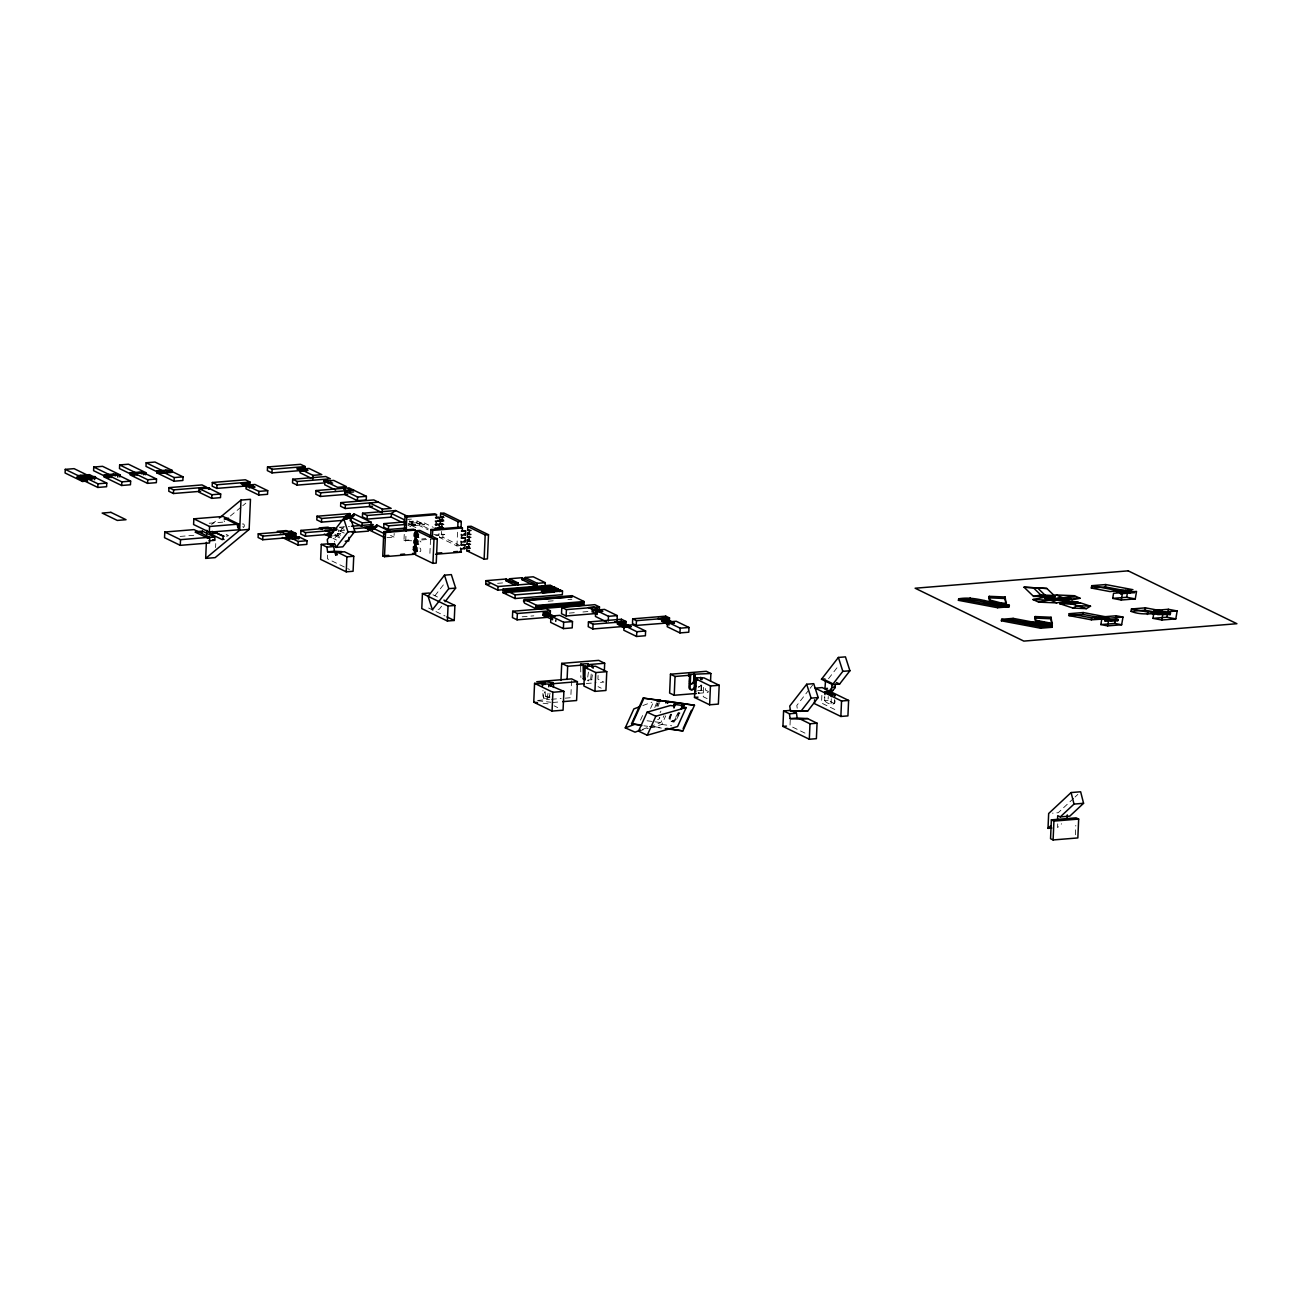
<?xml version="1.0" encoding="UTF-8"?>
<svg xmlns="http://www.w3.org/2000/svg" width="1302" height="1302" viewBox="0 0 1302 1302"><rect width="100%" height="100%" fill="white"/><g stroke="black" fill="none" stroke-linecap="round" stroke-linejoin="round"><path stroke-width="0.75" stroke-dasharray="5 3.75" d="M215.579 547.589L215.758 543.585M327.648 555.059L327.486 558.802L349.441 569.479M338.536 531.753L338.618 529.947M344.216 533.104L339.594 530.858L339.741 527.212L349.473 526.431M333.637 535.773L340.701 535.203L340.782 533.381L337.251 533.674M386.971 537.645L394.018 537.075L394.18 533.446M411.66 540.769L403.978 540.411L404.238 534.357M405.719 541.258L406.061 533.185M415.891 527.587L410.683 525.048L410.765 523.241L415.387 525.487L415.468 523.664L428.195 529.865M407.982 524.283L424.289 522.948L424.208 524.771L419.57 522.509L408.063 523.453L412.701 525.699L412.62 527.522L407.998 525.276M409.316 522.899L412.832 522.623L412.994 518.993L407.705 519.417M416.965 520.914L416.884 522.737L421.522 524.983L421.588 523.176L416.965 520.914L409.186 521.549M428.179 528.547L419.488 524.332L419.57 522.509M430.506 539.614L429.888 553.741L431.304 554.424M435.617 535.366L438.92 535.106L439.067 531.639M459.004 545.782L456.937 545.945L439.571 537.498L439.718 534.048L444.763 534.617L439.718 534.048M441.459 534.894L441.606 531.428M460.241 545.684L442.875 537.238L443.022 533.771M456.937 545.945L457.637 529.816M571.545 680.767L570.797 697.709L563.05 698.344M598.074 675.429L597.911 679.188L603.868 682.085L598.025 682.573M701.208 685.275L701.013 689.848A3.011 2.571 -64.1 0 1 698.214 692.99L698.621 693.006M701.729 684.933L701.485 690.272A2.637 2.262 -64.1 0 1 698.197 692.908M703.65 687.326L703.243 696.733L708.272 699.19M708.516 691.606L705.456 690.109L705.619 686.349M790.233 720.039L789.988 725.832L807.582 734.393M821.871 695.317L821.546 703.047L837.381 710.746M834.826 700.232C837.105 708.174 820.862 702.673 824.605 696.879M824.654 700.622L824.817 696.814M834.68 703.666L828.072 700.346L828.235 696.537M831.05 703.731L831.294 698.295M834.468 703.454L834.631 699.646M1057.729 823.857L1057.566 827.584L1061.651 823.759M1075.371 834.794L1075.794 825.37M588.423 672.141L587.593 678.017M591.206 674.029L590.766 678.261A2.36 2.018 -64.1 0 1 588.585 680.572L587.528 680.653M592.377 674.875L591.547 680.116L588.016 680.832M548.028 693.282L547.133 698.393L543.569 698.409L542.495 690.288M550.046 693.12L549.428 696.798A2.36 2.197 54.6 0 1 547.1 698.686L545.261 698.474A2.36 2.197 54.6 0 1 543.097 696.082L542.967 690.353M549.721 696C548.598 699.044 541.762 695.805 544.757 691.769M824.443 700.395L828.072 700.346M654.808 707.604L656.664 702.657M656.566 705.912L657.608 703.096M656.957 706.384L658.259 702.901M658.047 706.433L659.365 702.917M670.449 714.163L669.163 717.63A2.36 2.36 0 0 0 670.4 720.592L672.141 721.389A2.36 2.36 0 0 0 675.201 720.364L679.172 712.943M670.904 714.261L669.586 719.013L673.752 721.243L679.123 712.389M671.197 714.18L669.733 718.118A2.36 2.36 0 0 0 670.953 721.08M671.506 714.652L670.042 718.737L670.986 720.348M640.503 720.104L643.627 713.203M650.544 708.434L652.888 703.259M649.779 726.695L660.846 722.577L663.971 715.677M650.186 727.802L661.823 724.465L665.729 715.84M660.081 712.731L660.928 711.152M659.17 718.037L659.496 717.435M659.87 717.744L659.544 718.33A2.36 2.36 0 0 1 657.543 719.567M678.196 712.601L674.094 720.185L672.174 720.657M678.912 714.977L675.754 720.852A2.36 2.36 0 0 1 672.711 721.878L670.953 721.08M679.432 714.001L679.986 712.975M343.484 526.968L334.109 539.061L334.565 542.185M434.933 595.763L444.308 583.67M441.59 606.211L439.246 609.238L435.812 609.515M808.9 689.897L796.808 705.472L797.28 708.711M810.104 688.335L813.734 683.664M828.544 678.668L838.211 666.217M1073.629 798.321L1058.217 812.725L1052.472 813.18M1075.045 797.019L1077.844 794.399M211.624 524.446L217.808 519.319M230.373 515.983L241.195 506.999M242.742 505.729L245.834 503.158M642.862 705.554L651.863 702.201M642.407 729.429L647.94 727.379M638.533 731.122L648.233 728.355M548.419 697.156L549.688 697.058M209.199 523.258L222.837 522.135M242.367 523.99C245.004 522.802 244.955 528.4 242.644 527.229M180.132 536.424L193.77 535.317M226.255 536.098L227.931 535.968M339.594 530.858L345.648 530.353M410.683 525.048L419.488 524.332M412.701 525.699L424.208 524.771M433.875 534.52L438.92 535.106M403.978 540.411L411.904 539.76M421.832 538.947L425.787 538.621M439.571 537.498L442.875 537.238M421.588 539.956L433.485 538.979M497.592 583.329L505.485 582.694M548.191 601.231L554.115 600.743M567.916 599.62L571.855 599.294M522.167 616.79L533.82 615.83M569.283 613.079L575.126 612.607M582.905 611.973L588.732 611.484M588.162 679.986L592.052 679.677M586.323 683.517L596.072 682.72M537.872 700.395L549.493 699.434M551.43 699.288L561.113 698.49M552.732 702.462L560.69 701.811M697.498 690.76L705.456 690.109M698.442 693.299L708.109 692.501M546.222 698.8L547.491 698.702M588.488 680.865L587.544 680.197M537.807 700.769L550.86 702.25M543.08 703.243L550.534 704.089M647.061 720.771L652.969 721.552M654.939 721.796L660.846 722.577M661.823 724.465L671.669 725.767M654.987 726.841L660.83 727.606M643.839 725.784L647.745 726.304M649.698 726.565L661.4 728.095M243.474 527.164L242.725 526.789M424.289 522.948L433.371 527.375M409.365 520.93L412.832 522.623M419.911 541.014L420.334 541.225A1.774 0.814 85.3 0 1 420.904 542.023M419.879 548.061L420.041 548.142A1.774 0.814 85.3 0 1 420.79 550.274A1.774 0.814 85.3 0 1 419.879 551.609M390.551 535.382L394.018 537.075M339.741 527.212L344.379 529.475M337.609 533.69L340.701 535.203M334.826 534.194L340.034 536.733M335.216 535.675L340.082 538.052M332.97 538.296L336.437 539.988M432.948 594.786L438.432 597.455M598.041 686.642L601.198 688.188M428.635 608.018L434.119 610.671M435.958 611.566L445.105 616.009M226.157 534.39L228.42 535.496M554.115 705.83L557.695 707.572M224.562 521.711L224.074 520.751M545.229 691.753L545.294 694.454A2.36 2.197 54.6 0 0 547.442 696.847L549.281 697.058A2.36 2.197 54.6 0 0 550.095 696.993M580.676 666.933L580.855 676.78A2.36 2.018 -64.1 0 0 581.001 677.561M700.802 685.064A2.637 2.262 -64.1 0 1 698.263 687.114A3.011 2.571 -64.1 0 0 700.085 685.291"/><path stroke-width="1.5" d="M243.1 483.514L244.646 484.23L243.36 484.36M248.975 486.378L245.492 484.507L242.693 484.67L244.418 483.921M251.384 486.655L253.06 486.004L254.932 487.176M252.93 487.404L254.59 486.753M325.874 480.405L326.948 480.259M327.567 481.219L328.641 481.073M328.12 483.465L329.194 483.319M329.959 482.391L331.034 482.293M330.382 482.586L331.457 482.505M331.587 483.172L332.661 483.091M1022.949 622.812L1034.13 625.22L1041.405 624.635M1029.475 622.372L1041.128 624.7M1035.057 624.927C1008.985 622.144 1034.667 620.436 1041.421 624.309M1038.133 621.575L1050.128 623.935M1043.83 624.293L1036.148 621.672M1050.275 623.804L1038.345 621.347M224.025 539.549C221.242 538.702 224.741 535.627 222.365 539.679L210.208 533.755L209.541 531.834M1065.687 603.233L1067.201 603.038A4.199 0.976 2.5 0 1 1069.333 602.924L1078.284 603.2L1078.316 602.305L1068.34 601.996A6.005 1.4 2.5 0 0 1065.394 602.142L1063.457 602.419M85.997 476.923L86.811 474.856L74.068 468.655L65.263 469.371L65.1 473L82.465 481.447L87.755 481.024M85.786 478.827L80.496 479.25L77.176 477.639L77.225 476.434L89.35 475.848L89.399 474.644L77.99 475.572L65.263 469.371M89.35 475.848L77.941 476.776L77.99 475.572M80.496 479.25L80.545 478.046L95.469 476.825L95.42 478.029L94.9 476.548L82.563 477.557L82.514 478.762L89.561 478.192M82.465 481.447L82.514 480.243L86.046 479.95M86.746 480.292L83.23 480.584L83.279 479.38L80.545 478.046M86.03 478.469L86.078 477.264L86.616 478.762M88.585 476.711L88.634 475.507M89.301 478.534L89.35 477.329L92.1 478.664L91.335 479.527M91.319 478.046L91.384 476.841L94.688 478.452L94.639 479.657M119.833 476.955L119.93 474.774L102.565 466.328L93.744 467.044L93.598 470.673L104.502 475.995M89.399 474.644L106.764 483.091L106.601 486.72L97.796 487.436L97.959 483.807L80.594 475.36L79.78 477.427L82.514 478.762M117.782 477.118L117.88 474.937L130.623 481.138L130.46 484.767L121.639 485.483L104.274 477.037L104.372 474.856L115.227 473.977L117.375 475.767M119.93 474.774L109.075 475.669L108.977 477.834L104.372 474.856M108.554 476.483L106.422 474.693M111.012 477.671L111.109 475.49L93.744 467.044M115.325 475.93L113.193 474.14M143.692 474.774L143.79 472.838L156.517 479.022L156.354 482.651L147.549 483.368L130.184 474.921L130.265 472.854L141.121 471.959L145.743 474.742L145.824 472.659L128.459 464.212L119.654 464.944L119.491 468.574L130.412 473.879M121.639 485.483L121.802 481.854L109.075 475.669M132.234 474.628L132.316 472.675L135.392 474.53M145.824 472.659L134.969 473.554L134.871 475.637L130.265 472.854M136.922 475.458L137.019 473.391L119.654 464.944M139.07 472.512L142.162 473.977M146.166 462.78L146.003 466.409L158.746 472.593L158.828 470.787L163.45 473.033L163.531 471.226L146.166 462.78L154.987 462.047L172.336 470.494L172.271 472.317L161.399 473.196L156.777 470.95L156.696 472.772L174.061 481.203L182.866 480.487L183.029 476.857L170.302 470.673L170.22 472.48L165.582 470.234M147.549 483.368L147.696 479.738L134.969 473.554M161.399 473.196L161.481 471.389L172.336 470.494M164.784 532.013L164.54 537.693L180.262 545.343L209.508 542.967L209.752 537.27L194.031 529.621L164.784 532.013L180.522 539.663L209.752 537.27M168.951 487.632L173.589 489.877L206.644 487.176L202.005 484.93L168.951 487.632L168.788 491.261L173.426 493.507L200.638 491.293M173.426 493.507L173.589 489.877M174.061 481.203L174.224 477.574L161.481 471.389M180.262 545.343L180.522 539.663M193.852 518.831L193.591 524.527L209.329 532.176L238.559 529.8L238.803 524.104L223.081 516.455L193.852 518.831L209.573 526.48L238.803 524.104M209.069 489.227L209.703 488.38L208.548 487.827L199.125 488.543L198.962 492.172L211.705 498.357L220.51 497.641L220.673 494.011L207.946 487.811M202.363 489.666L201.24 488.413L209.703 488.38M208.483 489.194L208.548 487.827M219.354 518.033L240.984 500.082L250.472 499.317L249.154 529.409L215.139 557.63L205.667 558.395L206.367 542.348M206.725 534.325L206.888 530.305M209.329 532.176L209.573 526.48M249.87 485.695L250.017 482.065L245.394 479.803L212.34 482.505L212.177 486.134L216.816 488.396L247.917 485.858M211.705 498.357L211.868 494.727L199.125 488.543M216.816 488.396L216.962 484.767L212.34 482.505M205.667 558.395L239.682 530.191L240.984 500.082M246.159 485.19L246.013 488.82L258.74 495.02L267.545 494.304L267.707 490.675L254.98 484.474L246.159 485.19L258.903 491.391L267.707 490.675M258.74 495.02L258.903 491.391M286.163 535.529L295.863 535.236L295.945 533.429L291.306 531.167L258.252 533.869L258.105 537.498L262.727 539.744L286.961 537.775L286.245 533.706L286.245 537.514L289.093 538.898L298.793 538.621L298.874 536.798L289.174 537.091L289.093 538.898M262.727 539.744L262.89 536.115L258.252 533.869M305.042 470.185L305.205 466.555L300.567 464.309L267.528 466.995L267.366 470.624L271.988 472.886L301.153 470.51M271.988 472.886L272.151 469.257L267.528 466.995M283.38 532.323L283.299 534.145L291.225 532.99L295.863 535.236M292.69 479.234L297.312 481.496L330.366 478.794L325.728 476.548L292.69 479.234L292.527 482.863L297.149 485.125L324.377 482.896M291.225 532.99L291.306 531.167M298.793 538.621L294.171 536.359L294.252 534.552L286.326 535.692M297.149 485.125L297.312 481.496M300.257 469.159L313.001 475.36L321.806 474.628L309.079 468.443L300.257 469.159L300.095 472.789L311.015 478.094M298.874 536.798L306.995 540.753L306.833 544.382L298.028 545.099L298.174 541.469L289.174 537.091M300.925 530.386L300.778 534.015L305.4 536.261L329.65 534.292L329.715 532.469L325.093 530.223L333.898 529.507L333.979 527.684L300.925 530.386L305.563 532.632L336.665 530.093M305.4 536.261L305.563 532.632M312.838 478.99L313.001 475.36M366.383 496.322L357.578 497.038L344.835 490.838L344.688 494.467L357.415 500.668L366.236 499.952L366.383 496.322L349.017 487.876L315.979 490.561L315.816 494.207L320.438 496.453L347.667 494.223M344.558 517.919L349.668 515.12L344.558 517.919L349.733 513.574L316.972 516.243L316.809 519.872L321.448 522.118L343.386 520.328M320.438 496.453L320.601 492.823L315.979 490.561M321.448 522.118L321.61 518.489L316.972 516.243M321.285 544.366L320.634 559.372L346.234 571.822L353.086 571.269L353.737 556.263L344.509 551.771L337.657 552.325L335.672 554.88L334.809 552.178L327.616 551.82L326.932 547.117L321.285 544.366L328.137 543.813L333.784 546.547L334.468 551.267L341.661 551.625L334.809 552.178M324.865 481.122L337.592 487.322L346.413 486.606L333.686 480.405L324.865 481.122L324.703 484.751L335.623 490.073M382.365 509.098L382.202 512.728L369.475 506.527L369.622 502.897L382.365 509.098L391.17 508.382L373.804 499.935L340.766 502.621L340.603 506.25L345.225 508.512L372.453 506.283M345.225 508.512L345.388 504.883L340.766 502.621M346.234 571.822L346.885 556.817L337.657 552.325M348.887 537.335L348.741 540.965L345.209 541.241M357.415 500.668L357.578 497.038M370.907 525.78L371.07 522.151L354.404 514.046L350.222 517.024L362.249 522.867L362.086 526.496L350.075 520.654M407.786 516.455L395.629 510.547L362.574 513.232L362.428 516.878L367.05 519.124L391.284 517.138L402.204 522.46M367.05 519.124L367.213 515.494L362.574 513.232M385.213 537.791L367.848 529.344L367.929 527.538L372.551 529.784L376.734 526.805L376.815 524.999L390.714 531.753M372.551 529.784L372.632 527.961L376.815 524.999M372.714 526.333L363.909 527.066L368.531 529.312L372.714 526.333L372.795 524.527L351.41 526.268M405.296 521.874L383.911 523.616L383.748 527.245L388.387 529.507L406.566 528.01M382.755 555.84L383.813 531.639L413.564 529.214L415.305 530.06L414.248 554.261L384.497 556.686L382.755 555.84L388.712 555.368M384.497 556.686L385.555 532.485L383.813 531.639M388.387 529.507L388.549 525.862L383.911 523.616M391.284 517.138L391.446 513.509L395.629 510.547M404.027 523.339L404.19 519.71L391.446 513.509L367.213 515.494M404.417 530.321L405.036 516.21L434.787 513.785L436.512 514.632L436.365 518.082L439.669 517.805L439.523 521.272L435.34 521.109M406.159 531.167L406.777 517.057L405.036 516.21M415.729 551.088L415.566 554.912L432.931 563.359L436.235 563.082L437.293 538.882L419.928 530.435L416.624 530.711L416.445 534.52L417.73 536.668L416.331 537.27L416.152 541.437L417.421 543.585L416.022 544.187L415.843 548.354L417.112 550.616L415.729 551.088L417.372 551.137M429.286 593.012L422.434 593.566L421.783 608.571L447.383 621.021L454.235 620.468L454.903 605.463L443.917 600.124M430.588 537.596L430.946 529.54L460.696 527.115L462.422 527.961L462.291 531.167L461.413 531.053M432.41 536.424L432.687 530.386L430.946 529.54M432.931 563.359L433.989 539.158L416.624 530.711M435.047 528.026L439.213 528.189L439.376 524.722L436.072 524.999L436.219 521.532M443.559 524.38L440.174 523.681L440.336 520.214L443.429 519.97M443.868 517.464L440.483 516.764L440.629 513.297L443.933 513.037L461.299 521.484L461.038 527.522M443.412 527.847L441.769 527.977L441.915 524.511M443.722 520.93L442.062 521.06L442.208 517.61M447.383 621.021L448.051 606.032L422.434 593.566M457.734 527.798L457.995 521.744L440.629 513.297M435.584 554.261L461.364 552.162L460.55 548.126M460.81 544.871L461.689 545.001L460.957 541.307M461.103 537.97L461.982 538.084L461.266 534.39M461.51 548.939L464.814 548.663L464.993 544.724L463.219 544.496M461.819 542.023L465.123 541.762L465.286 537.807L463.528 537.58M462.112 535.106L465.416 534.845L465.595 530.907L463.837 530.663M471.064 530.451L467.646 530.353L467.825 526.529L471.129 526.252L488.494 534.699L487.436 558.9L484.132 559.176L466.767 550.73L466.93 546.905L469.404 546.71M470.461 544.285L467.044 544.171L467.239 539.988L469.306 539.825M470.771 537.368L467.353 537.27L467.532 533.071L469.387 532.925M470.299 548.223L468.639 548.354L468.818 544.415M470.592 541.307L468.948 541.437L469.111 537.498M470.901 534.39L469.241 534.536L469.42 530.581M484.132 559.176L485.19 534.976L467.825 526.529M503.744 589.676L497.82 590.164L485.776 584.305L485.923 580.676L506.152 579.016L518.131 584.826L518.212 583.003L509.456 578.755L509.391 580.562L506.071 580.838L506.152 579.016M497.82 590.164L497.982 586.535L485.923 580.676M554.375 592.101L543.276 592.996L541.534 592.166L541.616 590.343L543.341 591.189L560.006 589.822L562.497 591.043L562.334 594.672L515.022 598.529L502.963 592.67L503.125 589.041L550.437 585.168L553.92 588.716L554.001 586.909L506.673 590.766L506.592 592.573L553.92 588.716M506.592 592.573L503.125 589.041M550.193 615.553L550.404 610.801L545.766 608.555L512.711 611.256L512.435 617.587L517.073 619.833L548.175 617.294M515.022 598.529L515.185 594.9L506.673 590.766M517.073 619.833L517.35 613.502L512.711 611.256M521.809 579.553L525.113 579.276L525.194 577.47L537.254 583.329L537.173 585.151L533.869 585.412L521.809 579.553L521.89 577.73L509.456 578.755M571.969 596.886L523.648 600.255L523.599 601.459L524.543 603.152L536.587 609.027L583.914 605.153L582.954 603.461L535.643 607.318L535.692 606.114L584.012 602.745L584.061 601.524L572.017 595.665L524.69 599.522L524.641 600.743L571.969 596.886L572.017 595.665M533.869 585.412L533.95 583.605L497.982 586.535M536.587 609.027L535.643 607.318M584.012 602.745L536.701 606.602L536.75 605.397L524.69 599.522M548.939 684.998L563.896 691.378L563.066 710.192L552.064 711.087L533.755 702.185L534.569 683.355L550.827 684.25L548.939 684.998L548.744 686.772M543.276 592.996L543.341 591.189M525.194 577.47L533.25 576.802L545.294 582.678L545.131 586.307L541.193 586.616M550.941 616.074L550.665 622.405L563.392 628.606L572.213 627.873L572.489 621.559L559.762 615.358L550.941 616.074L563.668 622.275L572.489 621.559M552.064 711.087L552.878 692.273L534.569 683.355M553.383 687.407L553.562 683.648L577.404 681.695L576.591 700.525L562.676 701.648M560.006 589.822L559.925 591.645L558.2 590.799L558.281 588.992L554.001 586.909M599.327 610.101L599.473 606.944L594.835 604.681L561.797 607.383L561.52 613.714L566.142 615.96L595.307 613.584M560.967 680.328L561.715 663.385L598.725 660.374L604.681 663.271L604.356 670.79M563.392 628.606L563.668 622.275M566.142 615.96L566.419 609.629L561.797 607.383M567.086 679.465L567.672 666.282L561.715 663.385M570.911 597.602L570.96 596.397M582.954 603.461L583.019 602.256M587.186 668.772L587.153 666.998L584.712 667.194L583.882 686.008L594.933 691.378L605.935 690.483L606.765 671.669L595.714 666.298L584.663 666.152L584.891 678.749A2.36 2.018 -64.1 0 0 585.233 679.888M625.904 626.262L626.116 621.526L621.477 619.264L588.439 621.965L588.227 626.701L592.849 628.964L623.967 626.425M592.117 612.038L592.231 609.336L588.471 607.513L593.972 607.058L597.732 608.88L592.231 609.336M592.849 628.964L593.061 624.211L588.439 621.965M593.549 609.971L593.435 612.672L597.195 614.511L597.309 611.81L593.549 609.971L599.05 609.531L602.81 611.354L597.309 611.81M617.083 620.354L617.278 615.602L604.551 609.401L595.73 610.133L595.453 616.464L606.374 621.77M594.933 691.378L595.746 672.564L584.712 667.194M608.262 621.07L608.473 616.318L595.73 610.133M614.674 622.193L621.07 621.363L624.276 623.251L624.211 624.83L621.005 622.958L617.815 623.219M614.69 621.884L619.003 623.674L618.922 625.253L627.271 624.7L631.031 626.832M622.893 624.814L621.266 624.211L622.893 624.814L622.812 626.392L621.2 625.79L621.477 619.264M621.884 624.163L621.917 626.718L624.423 627.938M625.465 626.181L625.53 624.602L623.918 623.983L624.602 625.953M623.219 625.025L624.618 625.66L624.521 623.935M625.741 627.255L621.982 625.139M625.839 625.611L627.271 625.448L626.034 624.797M627.255 625.741L627.271 624.7M669.195 622.861L669.505 617.978L665.745 616.155L632.691 618.841L632.479 623.593L636.239 625.416L670.595 622.747M636.239 625.416L636.45 620.68L632.691 618.841M636.58 636.466L623.853 630.266L624.049 625.53L632.87 624.797L645.597 630.998L645.401 635.75L636.58 636.466L636.792 631.714L621.282 624.016L617.392 624.325M658.063 618.645L664.459 617.832L667.666 619.703L667.601 621.282L664.394 619.41L662.002 619.606M658.063 618.352L662.392 620.143L662.311 621.721L670.66 621.168L674.42 623.284M664.59 622.242L665.273 620.615L666.201 622.861L664.59 622.242L666.201 622.861M665.273 620.615L665.306 623.17L669.065 625.009M665.745 616.155L665.534 620.891L661.644 621.217M667.242 622.03L667.91 620.403L668.854 622.649L667.242 622.03L668.854 622.649M667.438 621.982L667.242 626.734L679.97 632.918L688.791 632.202L688.986 627.466L676.259 621.266L667.438 621.982L680.181 628.182L688.986 627.466M667.942 623.707L666.787 621.477L668.007 622.128L666.608 621.493L666.543 623.072L667.942 623.707L667.91 620.403M669.13 623.723L665.371 621.591M670.611 622.991L670.66 621.168M710.55 681.06L710.876 673.525L706.286 671.295L670.449 674.224L669.619 693.038L674.224 695.268L696.505 693.461M674.224 695.268L675.038 676.454L670.449 674.224M679.97 632.918L680.181 628.182M688.595 676.291L688.677 674.42L710.876 673.525M688.677 674.42L690.63 675.185L690.093 687.375A2.637 2.262 -64.1 0 0 692.306 689.751A2.637 2.262 -64.1 0 0 694.747 686.984L695.284 674.794M693.999 673.98L693.706 680.653A3.011 2.571 -64.1 0 1 689.474 683.436M694.471 674.403L694.194 681.076A2.637 2.262 -64.1 0 1 691.736 683.827A2.637 2.262 -64.1 0 1 689.523 681.451L689.816 674.794L688.953 687A3.011 2.571 -64.1 0 0 691.492 689.718A3.011 2.571 -64.1 0 0 694.275 686.577L694.812 674.387M694.503 697.449L695.398 677.691L704.057 677.903L719.192 685.275L718.362 704.089L709.623 704.805L694.503 697.449L697.986 697.156M696.456 679.937L696.537 678.065L695.675 690.288A3.011 2.571 -64.1 0 0 695.919 691.606M697.286 679.986L697.351 678.456L695.398 677.691M700.655 679.123L700.736 677.268M701.127 679.546L701.208 677.675M701.469 679.172L701.534 677.658M701.957 679.595L702.022 678.082M709.623 704.805L710.453 685.975L695.317 678.619L697.351 678.456M782.925 726.402L783.592 710.941L790.656 710.371L796.466 713.203L797.182 718.053L807.533 718.574L817.054 723.212L816.387 738.673L809.307 739.243L782.925 726.402L786.457 726.125M809.307 739.243L809.99 723.782L800.47 719.16L790.119 718.623L789.403 713.773L783.592 710.941M814.645 699.76L814.482 703.617L840.864 716.458L847.928 715.888L848.611 700.427L822.213 687.586L815.15 688.156L841.548 700.997L848.611 700.427M824.915 694.65L824.833 691.671L826.737 691.346L835.07 694.975L831.75 695.154L824.898 691.85M828.332 694.373L828.446 691.655M831.36 696.668L831.441 695.04M835.2 687.521L832.775 690.646L829.358 690.923L831.75 687.847L831.945 683.306L825.549 680.197L824.963 688.709L827.454 688.335M834.777 696.391L834.842 694.763M835.152 687.57L835.314 684.168M840.864 716.458L841.548 700.997M1051.821 828.039L1048.012 828.365L1048.663 813.506L1071.09 792.56L1080.644 791.779L1083.573 803.301L1069.821 816.126L1060.267 816.907L1057.712 815.67L1057.549 819.446M1051.365 819.853L1050.551 838.7L1053.106 839.953L1077.844 837.935L1078.674 819.072L1076.119 817.835L1051.365 819.853L1053.92 821.09L1078.674 819.072M1053.106 839.953L1053.92 821.09M1067.103 818.665L1067.266 814.889M673.98 708.028L674.827 704.463L683.908 705.651L683.192 707.019M249.593 486.769L251.14 487.55M252.751 486.151L249.268 484.198L245.346 483.872M587.69 667.194L588.065 663.581L580.627 664.199L580.659 666.038M589.041 666.331L588.065 663.581M591.905 667.389L592.101 665.55M593.077 668.3L593.273 666.494M550.632 686.073L551.137 683.371L553.024 682.622L552.829 684.429M237.615 526.887L237.599 525.65M241.098 483.677L242.709 483.14M958.435 600.32L958.695 598.806C975.995 595.795 992.303 604.095 1009.359 605.267L1009.099 606.781L997.609 607.725L958.435 600.32C975.735 597.309 992.043 605.609 1009.099 606.781M969.925 599.376L970.185 597.862M984.052 602.061L984.312 600.548M988.983 597.83L989.243 596.316L1005.128 597L1006.218 604.681L1001.596 604.698L989.797 601.589L988.983 597.83L1004.867 598.513L1006.218 604.681M989.797 601.589L989.243 596.316M995.851 605.17L996.111 603.656M997.609 607.725L997.869 606.211L1009.359 605.267M1000.473 605.153L1000.733 603.64M1001.596 604.698L1001.856 603.184L1006.479 603.168M1004.867 598.513L1005.128 597M1001.384 620.81L1001.645 619.296L1013.135 618.369L1052.325 625.774L1052.065 627.287L1040.558 628.215L1001.384 620.81L1012.891 619.882L1052.065 627.287M1012.891 619.882L1013.135 618.369M1034.927 618.076L1035.188 616.562L1051.072 617.262L1052.146 624.944L1035.741 621.835L1034.927 618.076L1050.812 618.759L1052.146 624.944M1035.741 621.835L1035.188 616.562M1049.851 623.983L1042.804 624.504L1036.327 622.535M1040.558 628.215L1040.819 626.701L1052.325 625.774M1050.812 618.759L1051.072 617.262M1105.593 617.229L1108.002 617.62L1107.807 618.759L1091.353 619.801L1068.893 615.569L1069.219 613.698L1083.215 612.542L1105.658 616.79L1096.17 618.011A4.134 0.96 2.5 0 0 1094.608 618.531M1068.893 615.569L1082.89 614.414L1083.215 612.542M1091.336 588.048L1091.743 585.688L1105.74 584.549L1132.919 589.692L1109.939 591.564L1091.336 588.048L1105.333 586.909L1123.935 590.424M1091.353 619.801L1091.678 617.929L1105.658 616.79M1105.333 586.909L1105.74 584.549M1100.841 624.602L1102.159 616.92L1116.156 615.781L1122.975 617.067L1121.657 624.748L1107.66 625.888L1100.841 624.602L1114.837 623.446L1121.657 624.748M1106.602 618.531L1094.705 618.841M1107.66 625.888L1108.978 618.222L1122.975 617.067M1112.689 598.399L1113.568 593.289L1136.548 591.417L1135.263 598.887L1121.266 600.027L1112.689 598.399L1126.669 597.26L1135.263 598.887M1114.837 623.446L1115.407 620.11L1117.8 620.647L1117.995 619.508L1104.584 620.403M1115.586 619.117L1116.156 615.781M1116.611 620.338L1104.698 620.728M1116.791 619.345L1107.139 620.094A4.866 1.139 2.5 0 0 1105.577 620.598M1121.266 600.027L1122.552 592.556M1126.669 597.26L1127.548 592.15M1161.758 611.452L1164.509 611.826L1164.232 613.421C1153.995 612.9 1141.854 615.83 1131.064 611.338L1131.471 608.978L1145.451 607.839L1161.856 610.931L1151.261 612.721M1131.064 611.338L1145.06 610.182L1145.451 607.839M1147.453 614.43L1147.859 612.07L1161.856 610.931M1152.97 618.352L1154.337 610.426L1168.317 609.287L1177.154 610.947L1175.804 618.873L1161.807 620.012L1152.97 618.352L1166.966 617.197L1175.804 618.873M1161.807 620.012L1163.174 612.086L1177.154 610.947M1166.966 617.197L1167.536 613.893L1170.221 614.56L1170.498 612.965L1157.234 613.86M1167.748 612.591L1168.317 609.287M297.23 468.785L298.532 468.411A9.212 2.148 2.5 0 1 301.673 468.15L304.147 468.297L297.23 469.062L304.131 468.606L301.657 468.46A9.212 2.148 2.5 0 0 298.532 468.72L297.312 468.85M301.283 469.697A9.212 2.148 2.5 0 0 300.713 469.778L299.427 469.81L300.713 469.469A9.212 2.148 2.5 0 1 303.854 469.208L306.393 469.436L305.091 469.81A9.212 2.148 2.5 0 1 301.95 470.071L299.444 469.892L301.283 470.396M1153.409 613.34L1164.509 611.826M1095.47 618.873L1095.584 618.71A4.866 1.139 2.5 0 1 1097.147 618.206L1106.798 617.392M1099.848 618.515L1099.897 618.417A4.134 0.96 2.5 0 1 1101.492 617.897L1108.002 617.62M1107.807 618.759L1100.89 618.596A4.866 1.139 2.5 0 1 1102.452 618.092L1103.054 618.027M1109.841 620.403L1109.89 620.305A4.134 0.96 2.5 0 1 1111.485 619.785M326.509 482.391L327.095 482.342M657.087 701.534L657.722 701.143M658.731 701.648L660.309 700.346L659.837 701.648M673.85 705.066L674.794 702.527L684.103 703.747L683.306 705.245M673.85 706.368L675.217 702.722L643.172 698.1L631.551 723.766L641.886 725.539M673.98 706.726L674.827 704.463M328.088 481.056L327.583 480.243L327.095 481.089M640.568 730.113L635.034 732.163L625.269 727.867L633.862 708.906L639.266 706.888M632.121 724.254L643.741 698.588M674.713 706.058L670.4 705.505L647.127 712.161L638.533 731.122L647.257 735.223L677.577 726.532L686.17 707.572L682.004 707.019L680.783 709.297M647.257 735.223L655.834 716.246L686.17 707.572M683.143 728.599L691.443 710.257M665.306 728.615L682.883 730.91L694.503 705.245L668.121 701.371L667.324 702.852M195.088 532.127L208.418 538.344M224.156 518.961L228.599 518.229M544.594 684.413L545.001 681.711L553.024 682.622M665.875 702.934L666.608 701.583L665.859 702.413M667.747 703.08L668.561 701.566L659.219 700.346M681.434 706.547L682.948 703.731L684.103 703.747M246.794 483.498L252.376 485.695M552.585 618.417L552.52 619.785M555.808 619.98L555.742 621.347M343.663 518.473L327.258 539.614L327.941 544.317L335.135 544.692L335.997 547.393L342.849 546.824L354.828 531.395L350.515 517.903L343.663 518.473L347.976 531.948L335.997 547.393M444.487 575.175L428.081 596.316L432.394 609.792L448.799 588.65L455.651 588.097L451.338 574.605L444.487 575.175L448.799 588.65M445.105 601.687L455.651 588.097M806.67 684.25L789.744 706.042L790.46 710.892L807.875 710.843L818.177 697.563L813.734 683.664L806.67 684.25L811.113 698.149L800.795 711.429M821.481 679.253L838.39 657.445L845.454 656.875L849.913 670.774L839.595 684.055L832.531 684.624L821.481 679.253L825.012 678.96M832.531 684.624L842.833 671.344L849.913 670.774M831.75 687.847L835.087 686.528M1048.012 828.365L1050.73 825.81M1060.267 816.907L1074.02 804.083L1083.573 803.301M682.004 707.019L683.908 705.651M348.79 513.899L349.701 514.095L344.607 516.878L349.733 513.574M349.668 515.12L344.525 518.44L349.701 514.095M344.509 518.945L349.636 515.641M345.437 519.14L349.62 516.162L348.692 515.983M345.86 518.993L349.62 516.162M346.804 518.668L349.587 516.682M346.788 519.189L353.916 514.062L350.157 518.57L353.867 515.104M372.795 524.527L368.612 527.489L368.45 531.118L352.305 532.437M247.396 486.33L245.557 484.507M1073.011 608.083L1077.177 605.642L1090.523 606.195L1086.356 608.636L1073.011 608.083L1059.649 603.672L1066.924 602.256L1080.269 602.81L1090.523 606.195M551.364 617.36L551.364 619.231M1054.897 598.985L1056.833 598.708A6.217 1.448 2.5 0 1 1059.665 598.562L1074.443 595.714L1080.09 598.285L1072.181 599.831L1060.804 599.49A4.199 0.976 2.5 0 0 1058.705 599.604L1057.468 599.75M625.269 727.867L634.286 724.53M348.741 514.941L349.685 514.615M344.607 516.878L345.551 516.536L321.61 518.489M344.574 517.399L345.518 517.057M344.525 518.44L345.486 518.098M245.525 485.369L243.881 484.995L248.601 486.004M543.699 613.551C540.265 620.257 558.086 610.296 542.853 613.047M1039.566 595.958L1041.095 595.746A4.199 0.976 2.5 0 1 1043.211 595.632L1055.125 596.739L1045.001 596.43A6.217 1.448 2.5 0 0 1042.17 596.593L1039.419 596.023M1045.18 598.529L1046.824 598.318A4.101 0.96 2.5 0 1 1048.875 598.22L1070.976 598.904L1072.181 599.831M246.566 482.847L244.874 483.498M247.396 486.102L247.185 486.948M250.928 487.094L249.366 488.006M413.857 543.064L413.971 540.428M1033.544 596.381L1040.819 594.965L1054.164 595.519L1046.857 588.471L1024.023 587.202L1033.544 596.381L1048.81 596.56L1050.926 597.569L1055.125 596.739M1045.36 598.643L1068.584 600.548L1056.671 602.875L1038.622 602.126L1032.958 599.538L1056.394 594.965L1074.443 595.714M1052.179 595.909L1054.164 595.519M1038.622 602.126L1062.041 597.537L1080.09 598.285M1032.958 599.538L1051.023 600.287L1061.83 599.343L1059.926 598.546M1066.663 599.734L1070.976 598.904M1063.653 602.549L1078.316 602.305M1074.117 603.119L1074.915 603.851L1059.649 603.672M1078.284 603.2L1080.269 602.81M414.638 532.795L417.324 532.697M416.445 534.52L418.528 534.129M414.752 539.63L417.291 539.744M416.152 541.437L418.219 541.046M413.418 546.742L415.908 546.27M415.843 548.354L417.503 548.028M286.245 537.514L294.171 536.359M545.164 614.17C540.965 620.126 558.672 611.826 545.164 614.17L551.202 617.099M1038.459 621.331L1036.066 621.526M1170.498 612.965L1161.058 613.893A3.564 0.83 2.5 0 0 1159.447 614.414M156.777 470.95L167.632 470.071L172.271 472.317M77.176 477.639L80.708 477.362M106.552 475.914L117.408 475.035M106.52 476.646L110.035 476.353M104.274 477.037L109.563 476.613M156.696 472.772L162.262 472.317M83.279 479.38L94.688 478.452M272.151 469.257L305.205 466.555M97.959 483.807L106.764 483.091M121.802 481.854L130.623 481.138M147.696 479.738L156.517 479.022M174.224 477.574L183.029 476.857M299.493 469.924L306.328 469.355M216.962 484.767L250.017 482.065M248.08 483.595L246.81 483.693L249.382 485.825M249.219 486.313L248.031 486.411L249.577 487.16M211.868 494.727L220.673 494.011M320.601 492.823L353.656 490.122M344.753 492.661L353.574 491.944M345.388 504.883L378.443 502.181M224.839 518.538L236.948 524.429L239.031 524.267M345.714 517.512L349.571 517.203L348.643 517.024M237.631 527.635L238.478 527.57M195.788 531.721L202.445 531.167L214.7 537.156L214.993 540.118L212.91 539.598M239.682 530.191L249.154 529.409M406.777 517.057L436.512 514.632M222.984 536.196L216.929 533.25L210.257 533.787L209.541 532.079M362.249 522.867L371.07 522.151M440.483 516.764L443.364 516.52M207.881 537.596L214.553 537.059M224.172 536.278L212.128 531.362M262.89 536.115L287.124 534.145M354.469 528.645L376.734 526.805M388.549 525.862L406.045 524.446M209.004 540.769L214.488 540.363M457.995 521.744L461.299 521.484M329.715 532.469L333.247 532.192M367.848 529.344L373.137 528.921M440.174 523.681L442.029 523.518M332.547 533.234L327.258 533.657L331.88 535.919M347.976 531.948L354.828 531.395M442.094 526.968L440.027 527.131L441.769 527.977M385.555 532.485L415.305 530.06M432.687 530.386L462.422 527.961M298.174 541.469L306.995 540.753M467.646 530.353L469.306 530.207M462.291 531.167L465.595 530.907M327.941 544.317L334.793 543.764M326.932 547.117L333.784 546.547M433.989 539.158L437.293 538.882M485.19 534.976L488.494 534.699M467.353 537.27L469.42 537.091M461.982 538.084L465.286 537.807M327.616 551.82L334.468 551.267M335.672 554.88L337.381 554.75M467.044 544.171L469.322 543.992M461.689 545.001L464.993 544.724M346.885 556.817L353.737 556.263M400.609 554.392L404.58 554.066M437.814 553.09L441.785 552.764M453.682 551.788L457.653 551.478M466.767 550.73L469.452 550.502M485.776 584.305L489.715 583.98M509.424 582.368L515.348 581.88M518.212 583.003L514.908 583.28L514.827 585.086L506.071 580.838M537.254 583.329L545.294 582.678M509.652 589.204L519.514 588.39M525.422 587.918L535.285 587.104M504.948 589.92L552.26 586.063M504.867 591.726L552.178 587.869M502.963 592.67L506.917 592.345M541.616 590.343L558.281 588.992M541.534 592.166L558.2 590.799M515.185 594.9L562.497 591.043M448.051 606.032L454.903 605.463M536.75 605.397L584.061 601.524M536.636 607.806L583.963 603.949M517.35 613.502L550.404 610.801M566.419 609.629L599.473 606.944M608.473 616.318L617.278 615.602M593.061 624.211L626.116 621.526M636.45 620.68L669.505 617.978M619.003 623.674L624.276 623.251M662.392 620.143L667.666 619.703M621.2 625.79L622.812 626.392M625.757 626.962L631.031 626.522M669.147 623.414L674.42 622.991M636.792 631.714L645.597 630.998M1120.664 593.761L1134.595 592.622L1132.382 591.759M1105.414 618.222L1094.852 618.889M1117.995 619.508L1113.047 619.915A4.541 1.058 2.5 0 0 1110.948 620.501M1115.407 620.11L1104.845 620.777M1117.8 620.647L1110.866 620.842M567.672 666.282L583.117 665.029L583.377 677.837L585.233 678.863M589.236 664.525L604.681 663.271M595.746 672.564L606.765 671.669M582.84 678.749L584.549 678.602A2.36 2.018 -64.1 0 0 585.298 678.391M576.591 684.315L584.386 683.68M675.038 676.454L690.63 675.185M552.878 692.273L563.896 691.378M710.453 685.975L719.192 685.275M811.113 698.149L818.177 697.563M790.46 710.892L807.875 710.843M789.403 713.773L796.466 713.203M790.119 718.623L797.182 718.053M800.47 719.16L807.533 718.574M809.99 723.782L817.054 723.212M1101.557 618.873L1100.841 618.873M1111.55 620.761L1110.232 620.696L1111.143 620.956M1161.53 612.77L1151.44 613.323L1153.556 613.926M1164.232 613.421L1153.767 613.974M1167.536 613.893L1157.364 614.446L1170.221 614.56M249.268 484.198L249.414 485.174M549.232 613.828L554.88 616.578M286.245 533.706L295.945 533.429M414.085 536.147L414.264 533.511M413.483 549.981L413.483 547.198M302.666 470.901L303.643 470.885A9.212 2.148 2.5 0 0 306.784 470.624C312.154 469.664 297.361 470.722 302.389 470.885M414.72 535.822L417.437 536.294A1.774 0.814 85.3 0 0 418.333 534.471M416.331 537.27L418.593 537.319M414.622 542.739L417.128 543.194A1.774 0.814 85.3 0 0 417.991 542.332M416.022 544.187L418.495 544.236M413.287 549.623L416.835 550.111A1.774 0.814 85.3 0 0 417.291 550.062M1061.83 599.343L1050.795 599.018A6.087 1.416 2.5 0 0 1047.768 599.18L1045.083 598.595M1024.023 587.202L1046.857 588.471M302.373 471.194L301.169 471.047M1039.761 596.072L1048.81 596.56M1050.926 597.569L1040.379 596.983M1057.354 599.929L1068.584 600.548M1057.533 600.189L1046.076 599.555M1065.882 603.363L1074.915 603.851M544.545 682.622L536.766 681.727L571.627 678.879L577.404 681.695M551.137 683.371L553.562 683.648M533.755 702.185L537.482 702.608M643.172 698.1L660.309 700.346M682.948 703.731L694.503 705.245M631.551 723.766L641.316 725.051M666.689 728.388L682.883 730.91M348.187 488.641L350.043 489.373M349.701 489.666L347.878 488.95M246.696 484.572L245.297 482.944M1091.743 585.688L1118.923 590.831M1154.337 610.426L1163.174 612.086M1145.06 610.182L1161.449 613.291M1131.471 608.978L1147.859 612.07M1102.159 616.92L1108.978 618.222M1082.89 614.414L1105.349 618.662M1069.219 613.698L1091.678 617.929M958.695 598.806L997.869 606.211M1036.001 620.322L1052.407 623.43M1001.645 619.296L1040.819 626.701M202.445 531.167L201.647 533.218M344.135 488.999L345.86 489.698M345.225 489.943L343.695 489.292M990.057 600.076L1001.856 603.184M1066.924 602.256L1086.356 608.636M580.627 664.199L583.117 665.029M584.663 666.152L587.153 666.998M667.308 620.452L668.919 621.054M664.655 620.663L666.282 621.282M623.918 623.983L625.53 624.602M1055.206 599.18L1057.029 599.88M1063.409 602.5L1065.557 603.331M1128.753 590.018L1130.966 590.88L1116.953 592.036L1115.781 591.075M345.697 491.635L346.609 490.545L345.535 491.489M669.261 621.282L670.66 621.9L669.423 621.266M1056.394 594.965L1062.041 597.537M1051.023 600.287L1056.671 602.875M647.127 712.161L655.834 716.246M836.437 682.525L839.595 684.055M831.197 689.881L832.775 690.646M437.928 516.959L439.669 517.805M435.503 517.659L436.365 518.082M440.336 520.214L442.062 521.06M437.781 520.426L439.523 521.272M437.635 523.876L439.376 524.722M435.193 524.576L436.072 524.999M438.139 527.652L439.213 528.189M521.89 577.73L537.173 585.151M459.85 551.413L461.364 552.162M523.648 600.255L524.641 600.743M535.692 606.114L536.701 606.602M372.632 527.961L385.359 534.162M546.921 612.705L547.93 613.193M546.84 614.642L547.849 615.13M549.151 615.765L550.762 616.546M542.771 614.967L543.78 615.472M545.082 616.106L551.527 619.231M412.506 553.415L414.248 554.261M251.791 486.102L253.353 486.867M333.979 527.684L337.072 529.198M241.521 483.237L243.067 484.002M242.156 484.458L243.035 484.881M244.255 485.483L246.778 486.704M331.278 528.758L328.023 527.18L319.218 527.896L322.457 529.475M324.279 534.064L331.229 537.449M289.37 532.176L286.131 530.598L277.31 531.314L280.923 533.071M446.928 616.904L454.235 620.468M282.371 537.482L298.028 545.099M82.563 477.557L85.883 479.169L85.069 481.235L97.796 487.436M624.618 625.66L623.398 625.009L623.153 626.62L624.553 627.238L623.332 626.604M236.948 524.429L237.534 525.324M216.864 533.202L216.246 531.867M1128.85 592.052L1130.299 592.963M1125.221 590.311L1126.669 591.238M1119.411 592.817L1120.566 593.761M467.532 533.071L469.241 534.536M464.147 533.755L465.416 534.845M467.239 539.988L468.948 541.437M464.163 540.932L465.123 541.762M466.93 546.905L468.639 548.354M463.431 547.491L464.814 548.663M1037.369 587.755L1046.889 596.934M1033.511 587.918L1040.819 594.965M353.998 515.771L350.14 519.091M838.39 657.445L842.833 671.344M1071.09 792.56L1074.02 804.083M1036.213 623.267L1036.018 622.389A39.255 9.163 2.5 0 1 1035.985 621.884M545.001 681.711L545.066 684.478M542.804 683.338L542.853 685.21M542.348 684.25L542.397 686.056M696 686.545A3.011 2.571 -64.1 0 1 695.122 684.364M323.596 481.154L325.175 481.366L323.612 481.04M349.652 490.821L350.922 490.382L349.652 490.821M353.884 514.583L349.701 517.561L353.884 514.583M110.898 512.353L102.158 513.069L117.294 520.426L126.034 519.71L110.898 512.353M1128.199 570.846L915.127 588.227L1023.828 641.105L1236.9 623.707L1128.199 570.846"/></g></svg>
